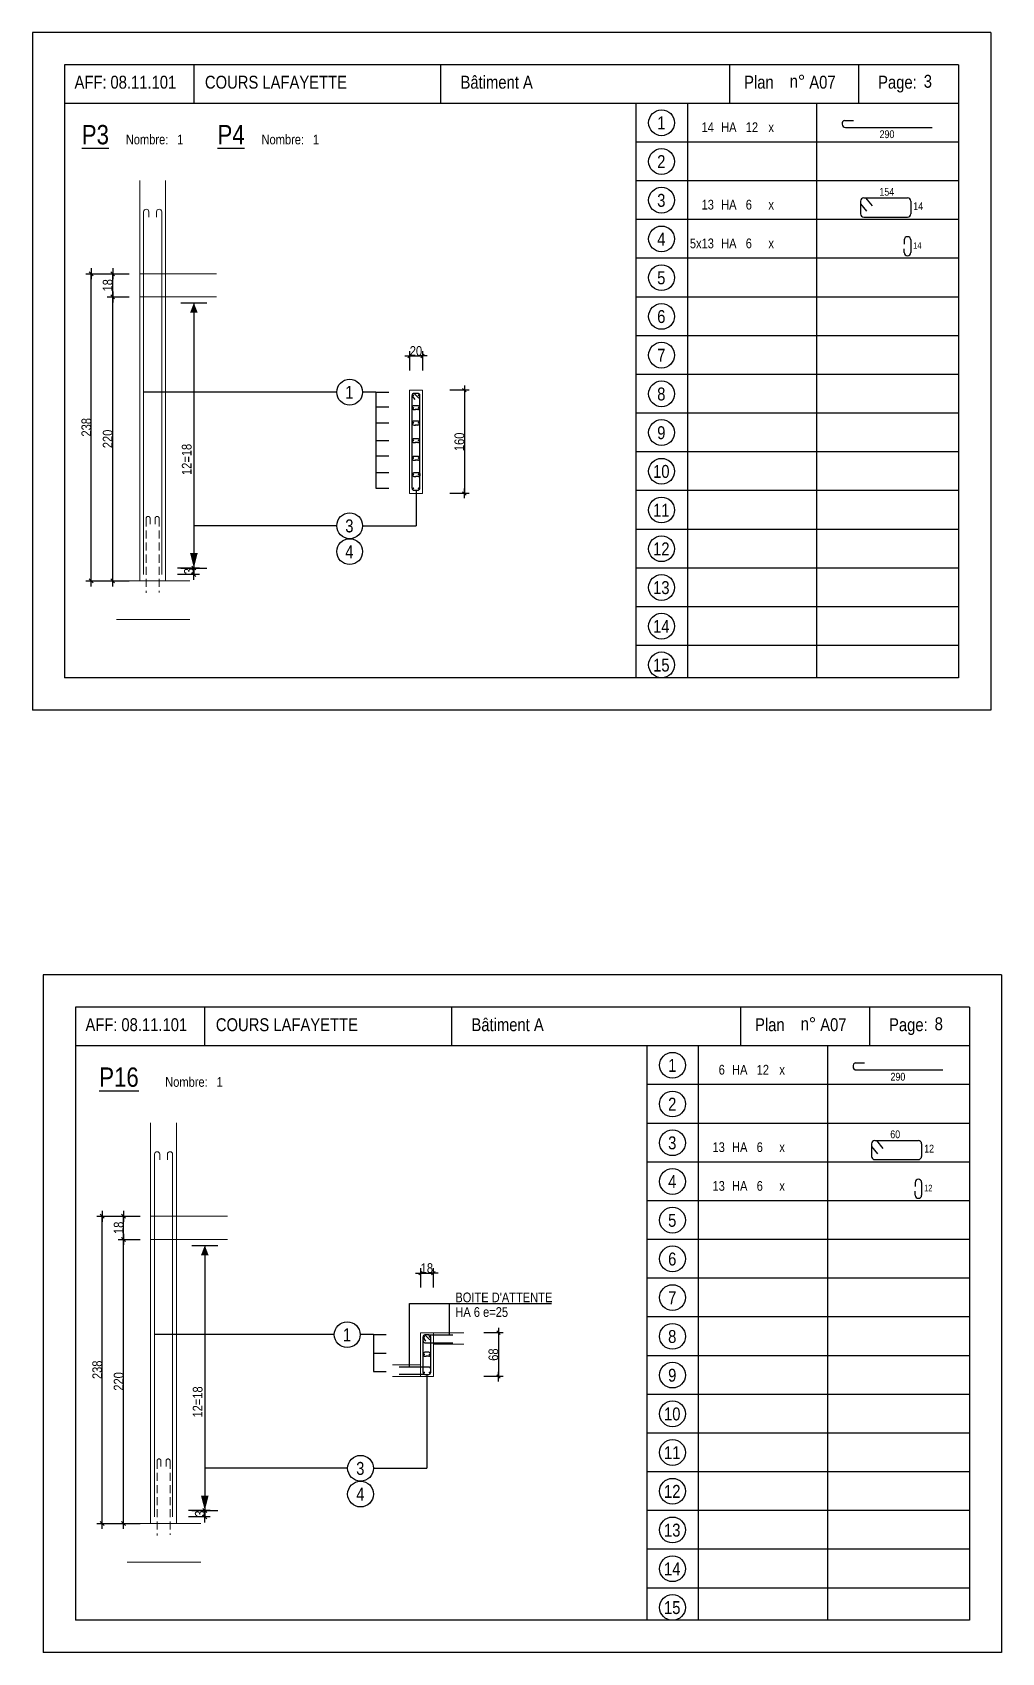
# Model space of a CAD drawing. Header units: metres. Extents: x -9927 to 45032, y -190416 to 12166.
# Drawn here: x 2849 to 4351, y -21227 to -18717 of the extents above; entities that cross this region are included whole.
import ezdxf
from ezdxf.enums import TextEntityAlignment as Align

# ---------------------------------------------------------------- set-up
doc = ezdxf.new("R2010")
doc.units = ezdxf.units.M
doc.header["$PDMODE"] = 65
doc.linetypes.add('CACHE2', pattern=[0.1875, 0.125, -0.0625])
for name, color, linetype in [('01_cote_gen', 4, 'Continuous'), ('01_fenetres', 171, 'Continuous'), ('01_linteaux', 3, 'Continuous'), ('01_sem', 42, 'Continuous'), ('01_texte', 230, 'Continuous'), ('AA_COTES', 2, 'Continuous')]:
    doc.layers.add(name, color=color, linetype=linetype)
doc.styles.add('STYLE2', font='ARIALN.TTF')
doc.dimstyles.new('JB25', dxfattribs={"dimscale": 0.1, "dimtxt": 150, "dimasz": 17, "dimexe": 0.1, "dimexo": 0.1, "dimgap": 0.09, "dimtad": 1, "dimdec": 1, "dimlfac": 0.5, "dimdsep": 46, "dimtxsty": 'STYLE2', "dimblk1": 'BOND_G', "dimblk2": 'BOND_D', "dimsah": 1, "dimcen": 1.5, "dimdle": 0.01, "dimse1": 1, "dimse2": 1, "dimclrd": 4, "dimclre": 2, "dimclrt": 5, "dimadec": 0, "dimazin": 0, "dimtfac": 2.333333, "dimtdec": 1, "dimtix": 1, "dimtmove": 2, "dimatfit": 3, "dimldrblk": 'BOND_G', "dimfxl": 1, "dimtolj": 1, "dimtzin": 0, "dimarcsym": 0})
doc.dimstyles.new('JB50', dxfattribs={"dimscale": 0.1, "dimtxt": 150, "dimasz": 15, "dimexe": 0.1, "dimexo": 0.1, "dimgap": 0.09, "dimtad": 1, "dimdec": 1, "dimdsep": 46, "dimtxsty": 'STYLE2', "dimblk1": 'BOND_G', "dimblk2": 'BOND_D', "dimsah": 1, "dimcen": 1.5, "dimdle": 0.01, "dimse1": 1, "dimse2": 1, "dimclrd": 4, "dimclre": 2, "dimclrt": 6, "dimazin": 2, "dimtfac": 2.333333, "dimtdec": 1, "dimtix": 1, "dimtmove": 2, "dimatfit": 3, "dimldrblk": 'BOND_G', "dimfxl": 1, "dimtolj": 1, "dimtzin": 0, "dimarcsym": 0})

# ---------------------------------------------------------------- blocks, each defined once
blk = doc.blocks.new('BOND_G')
at = {"layer": 'AA_COTES', "color": 0}
for p, q in [((0, -5), (0, 15)), ((5, 0), (-5, 0)), ((1.8, 1.8), (-1.8, -1.8))]:
    blk.add_line(p, q, dxfattribs=at)
blk = doc.blocks.new('BOND_D')
at = {"layer": 'AA_COTES', "color": 0}
for p, q in [((5, 0), (-5, 0)), ((-1.8, -1.8), (1.8, 1.8)), ((0, 5), (0, -15))]:
    blk.add_line(p, q, dxfattribs=at)
blk = doc.blocks.new('*D118')
at = {"layer": '01_cote_gen', "color": 4, "linetype": 'Continuous', "lineweight": -2, "transparency": 16777216}
blk.add_line((2940.4, -19564.8), (2940.4, -19092.2), dxfattribs=at)
at = {"layer": 'DEFPOINTS', "color": 0, "linetype": 'Continuous', "lineweight": 0, "transparency": 16777216}
for p in [(2940.4, -19090.5), (3055.5, -19090.5), (3015.5, -19566.5)]:
    blk.add_point(p, dxfattribs=at)
at = {"layer": '01_cote_gen', "color": 4, "linetype": 'Continuous', "lineweight": -2, "transparency": 16777216, "xscale": 1.7, "yscale": 1.7, "zscale": 1.7}
for name, p, rotation in [('BOND_D', (2940.4, -19090.5), 90), ('BOND_G', (2940.4, -19566.5), 270)]:
    blk.add_blockref(name, p, dxfattribs=dict(at, rotation=rotation))
at = {"layer": '01_cote_gen', "color": 5, "linetype": 'Continuous', "lineweight": 0, "transparency": 16777216, "insert": (2932.8, -19328.5), "char_height": 15, "attachment_point": 5, "rotation": 90, "style": 'STYLE2'}
blk.add_mtext('\\A1;238', dxfattribs=at)
blk = doc.blocks.new('*D119')
at = {"layer": '01_cote_gen', "color": 4, "linetype": 'Continuous', "lineweight": -2, "transparency": 16777216}
blk.add_line((2973.6, -19124.8), (2973.6, -19092.2), dxfattribs=at)
at = {"layer": 'DEFPOINTS', "color": 0, "linetype": 'Continuous', "lineweight": 0, "transparency": 16777216}
for p in [(2973.6, -19090.5), (3102.3, -19090.5), (3111.3, -19126.5)]:
    blk.add_point(p, dxfattribs=at)
at = {"layer": '01_cote_gen', "color": 4, "linetype": 'Continuous', "lineweight": -2, "transparency": 16777216, "xscale": 1.7, "yscale": 1.7, "zscale": 1.7}
for name, p, rotation in [('BOND_D', (2973.6, -19090.5), 90), ('BOND_G', (2973.6, -19126.5), 270)]:
    blk.add_blockref(name, p, dxfattribs=dict(at, rotation=rotation))
at = {"layer": '01_cote_gen', "color": 5, "linetype": 'Continuous', "lineweight": 0, "transparency": 16777216, "insert": (2965.9, -19108.5), "char_height": 15, "attachment_point": 5, "rotation": 90, "style": 'STYLE2'}
blk.add_mtext('\\A1;18', dxfattribs=at)
blk = doc.blocks.new('*D120')
at = {"layer": '01_cote_gen', "color": 4, "linetype": 'Continuous', "lineweight": -2, "transparency": 16777216}
blk.add_line((2973.6, -19564.8), (2973.6, -19128.2), dxfattribs=at)
at = {"layer": 'DEFPOINTS', "color": 0, "linetype": 'Continuous', "lineweight": 0, "transparency": 16777216}
for p in [(2973.6, -19126.5), (2982.1, -19126.5), (2991.7, -19566.5)]:
    blk.add_point(p, dxfattribs=at)
at = {"layer": '01_cote_gen', "color": 4, "linetype": 'Continuous', "lineweight": -2, "transparency": 16777216, "xscale": 1.7, "yscale": 1.7, "zscale": 1.7}
for name, p, rotation in [('BOND_D', (2973.6, -19126.5), 90), ('BOND_G', (2973.6, -19566.5), 270)]:
    blk.add_blockref(name, p, dxfattribs=dict(at, rotation=rotation))
at = {"layer": '01_cote_gen', "color": 5, "linetype": 'Continuous', "lineweight": 0, "transparency": 16777216, "insert": (2965.9, -19346.5), "char_height": 15, "attachment_point": 5, "rotation": 90, "style": 'STYLE2'}
blk.add_mtext('\\A1;220', dxfattribs=at)
blk = doc.blocks.new('*D117')
at = {"layer": '01_cote_gen', "color": 4, "linetype": 'Continuous', "lineweight": -2, "transparency": 16777216}
blk.add_line((3099.4, -19548.2), (3099.4, -19554.8), dxfattribs=at)
at = {"layer": 'DEFPOINTS', "color": 0, "linetype": 'Continuous', "lineweight": 0, "transparency": 16777216}
for p in [(3092.6, -19546.5), (3049.5, -19556.5), (3099.4, -19556.5)]:
    blk.add_point(p, dxfattribs=at)
at = {"layer": '01_cote_gen', "color": 4, "linetype": 'Continuous', "lineweight": -2, "transparency": 16777216, "xscale": 1.7, "yscale": 1.7, "zscale": 1.7}
for name, p, rotation in [('BOND_G', (3099.4, -19546.5), 90), ('BOND_D', (3099.4, -19556.5), 270)]:
    blk.add_blockref(name, p, dxfattribs=dict(at, rotation=rotation))
at = {"layer": '01_cote_gen', "color": 5, "linetype": 'Continuous', "lineweight": 0, "transparency": 16777216, "insert": (3091.8, -19551.5), "char_height": 15, "attachment_point": 5, "rotation": 90, "style": 'STYLE2'}
blk.add_mtext('\\A1;3', dxfattribs=at)
blk = doc.blocks.new('*D131')
at = {"layer": '01_cote_gen', "color": 4, "linetype": 'Continuous', "lineweight": -2, "transparency": 16777216}
blk.add_line((3435.1, -19218), (3452.1, -19218), dxfattribs=at)
at = {"layer": 'DEFPOINTS', "color": 0, "linetype": 'Continuous', "lineweight": 0, "transparency": 16777216}
for p in [(3453.6, -19218), (3433.6, -19271), (3453.6, -19271)]:
    blk.add_point(p, dxfattribs=at)
at = {"layer": '01_cote_gen', "color": 4, "linetype": 'Continuous', "lineweight": -2, "transparency": 16777216, "xscale": 1.5, "yscale": 1.5, "zscale": 1.5, "rotation": 180}
blk.add_blockref('BOND_G', (3433.6, -19218), dxfattribs=at)
at = {"layer": '01_cote_gen', "color": 4, "linetype": 'Continuous', "lineweight": -2, "transparency": 16777216, "xscale": 1.5, "yscale": 1.5, "zscale": 1.5}
blk.add_blockref('BOND_D', (3453.6, -19218), dxfattribs=at)
at = {"layer": '01_cote_gen', "color": 6, "linetype": 'Continuous', "lineweight": 0, "transparency": 16777216, "insert": (3443.6, -19210.3), "char_height": 15, "attachment_point": 5, "style": 'STYLE2'}
blk.add_mtext('\\A1;20', dxfattribs=at)
blk = doc.blocks.new('*D132')
at = {"layer": '01_cote_gen', "color": 4, "linetype": 'Continuous', "lineweight": -2, "transparency": 16777216}
blk.add_line((3518.6, -19272.5), (3518.6, -19429.5), dxfattribs=at)
at = {"layer": 'DEFPOINTS', "color": 0, "linetype": 'Continuous', "lineweight": 0, "transparency": 16777216}
for p in [(3453.6, -19271), (3453.6, -19431), (3518.6, -19431)]:
    blk.add_point(p, dxfattribs=at)
at = {"layer": '01_cote_gen', "color": 4, "linetype": 'Continuous', "lineweight": -2, "transparency": 16777216, "xscale": 1.5, "yscale": 1.5, "zscale": 1.5}
for name, p, rotation in [('BOND_G', (3518.6, -19271), 90), ('BOND_D', (3518.6, -19431), 270)]:
    blk.add_blockref(name, p, dxfattribs=dict(at, rotation=rotation))
at = {"layer": '01_cote_gen', "color": 6, "linetype": 'Continuous', "lineweight": 0, "transparency": 16777216, "insert": (3510.9, -19351), "char_height": 15, "attachment_point": 5, "rotation": 90, "style": 'STYLE2'}
blk.add_mtext('\\A1;160', dxfattribs=at)
blk = doc.blocks.new('*D158')
at = {"layer": '01_cote_gen', "color": 4, "linetype": 'Continuous', "lineweight": -2, "transparency": 16777216}
blk.add_line((2957.4, -21025.1), (2957.4, -20552.5), dxfattribs=at)
at = {"layer": 'DEFPOINTS', "color": 0, "linetype": 'Continuous', "lineweight": 0, "transparency": 16777216}
for p in [(2957.4, -20550.8), (3072.5, -20550.8), (3032.5, -21026.8)]:
    blk.add_point(p, dxfattribs=at)
at = {"layer": '01_cote_gen', "color": 4, "linetype": 'Continuous', "lineweight": -2, "transparency": 16777216, "xscale": 1.7, "yscale": 1.7, "zscale": 1.7}
for name, p, rotation in [('BOND_D', (2957.4, -20550.8), 90), ('BOND_G', (2957.4, -21026.8), 270)]:
    blk.add_blockref(name, p, dxfattribs=dict(at, rotation=rotation))
at = {"layer": '01_cote_gen', "color": 5, "linetype": 'Continuous', "lineweight": 0, "transparency": 16777216, "insert": (2949.7, -20788.8), "char_height": 15, "attachment_point": 5, "rotation": 90, "style": 'STYLE2'}
blk.add_mtext('\\A1;238', dxfattribs=at)
blk = doc.blocks.new('*D159')
at = {"layer": '01_cote_gen', "color": 4, "linetype": 'Continuous', "lineweight": -2, "transparency": 16777216}
blk.add_line((2990.5, -20585.1), (2990.5, -20552.5), dxfattribs=at)
at = {"layer": 'DEFPOINTS', "color": 0, "linetype": 'Continuous', "lineweight": 0, "transparency": 16777216}
for p in [(2990.5, -20550.8), (3119.2, -20550.8), (3128.3, -20586.8)]:
    blk.add_point(p, dxfattribs=at)
at = {"layer": '01_cote_gen', "color": 4, "linetype": 'Continuous', "lineweight": -2, "transparency": 16777216, "xscale": 1.7, "yscale": 1.7, "zscale": 1.7}
for name, p, rotation in [('BOND_D', (2990.5, -20550.8), 90), ('BOND_G', (2990.5, -20586.8), 270)]:
    blk.add_blockref(name, p, dxfattribs=dict(at, rotation=rotation))
at = {"layer": '01_cote_gen', "color": 5, "linetype": 'Continuous', "lineweight": 0, "transparency": 16777216, "insert": (2982.9, -20568.8), "char_height": 15, "attachment_point": 5, "rotation": 90, "style": 'STYLE2'}
blk.add_mtext('\\A1;18', dxfattribs=at)
blk = doc.blocks.new('*D160')
at = {"layer": '01_cote_gen', "color": 4, "linetype": 'Continuous', "lineweight": -2, "transparency": 16777216}
blk.add_line((2990.5, -21025.1), (2990.5, -20588.5), dxfattribs=at)
at = {"layer": 'DEFPOINTS', "color": 0, "linetype": 'Continuous', "lineweight": 0, "transparency": 16777216}
for p in [(2990.5, -20586.8), (2999, -20586.8), (3008.7, -21026.8)]:
    blk.add_point(p, dxfattribs=at)
at = {"layer": '01_cote_gen', "color": 4, "linetype": 'Continuous', "lineweight": -2, "transparency": 16777216, "xscale": 1.7, "yscale": 1.7, "zscale": 1.7}
for name, p, rotation in [('BOND_D', (2990.5, -20586.8), 90), ('BOND_G', (2990.5, -21026.8), 270)]:
    blk.add_blockref(name, p, dxfattribs=dict(at, rotation=rotation))
at = {"layer": '01_cote_gen', "color": 5, "linetype": 'Continuous', "lineweight": 0, "transparency": 16777216, "insert": (2982.9, -20806.8), "char_height": 15, "attachment_point": 5, "rotation": 90, "style": 'STYLE2'}
blk.add_mtext('\\A1;220', dxfattribs=at)
blk = doc.blocks.new('*D161')
at = {"layer": '01_cote_gen', "color": 4, "linetype": 'Continuous', "lineweight": -2, "transparency": 16777216}
blk.add_line((3116.4, -21008.5), (3116.4, -21015.1), dxfattribs=at)
at = {"layer": 'DEFPOINTS', "color": 0, "linetype": 'Continuous', "lineweight": 0, "transparency": 16777216}
for p in [(3109.5, -21006.8), (3066.5, -21016.8), (3116.4, -21016.8)]:
    blk.add_point(p, dxfattribs=at)
at = {"layer": '01_cote_gen', "color": 4, "linetype": 'Continuous', "lineweight": -2, "transparency": 16777216, "xscale": 1.7, "yscale": 1.7, "zscale": 1.7}
for name, p, rotation in [('BOND_G', (3116.4, -21006.8), 90), ('BOND_D', (3116.4, -21016.8), 270)]:
    blk.add_blockref(name, p, dxfattribs=dict(at, rotation=rotation))
at = {"layer": '01_cote_gen', "color": 5, "linetype": 'Continuous', "lineweight": 0, "transparency": 16777216, "insert": (3108.7, -21011.8), "char_height": 15, "attachment_point": 5, "rotation": 90, "style": 'STYLE2'}
blk.add_mtext('\\A1;3', dxfattribs=at)
blk = doc.blocks.new('*D162')
at = {"layer": '01_cote_gen', "color": 4, "linetype": 'Continuous', "lineweight": -2, "transparency": 16777216}
blk.add_line((3571.4, -20732.8), (3571.4, -20797.8), dxfattribs=at)
at = {"layer": 'DEFPOINTS', "color": 0, "linetype": 'Continuous', "lineweight": 0, "transparency": 16777216}
for p in [(3470.5, -20731.3), (3470.5, -20799.3), (3571.4, -20799.3)]:
    blk.add_point(p, dxfattribs=at)
at = {"layer": '01_cote_gen', "color": 4, "linetype": 'Continuous', "lineweight": -2, "transparency": 16777216, "xscale": 1.5, "yscale": 1.5, "zscale": 1.5}
for name, p, rotation in [('BOND_G', (3571.4, -20731.3), 90), ('BOND_D', (3571.4, -20799.3), 270)]:
    blk.add_blockref(name, p, dxfattribs=dict(at, rotation=rotation))
at = {"layer": '01_cote_gen', "color": 6, "linetype": 'Continuous', "lineweight": 0, "transparency": 16777216, "insert": (3563.7, -20765.3), "char_height": 15, "attachment_point": 5, "rotation": 90, "style": 'STYLE2'}
blk.add_mtext('\\A1;68', dxfattribs=at)
blk = doc.blocks.new('*D163')
at = {"layer": '01_cote_gen', "color": 4, "linetype": 'Continuous', "lineweight": -2, "transparency": 16777216}
blk.add_line((3452, -20639), (3469, -20639), dxfattribs=at)
at = {"layer": 'DEFPOINTS', "color": 0, "linetype": 'Continuous', "lineweight": 0, "transparency": 16777216}
for p in [(3470.5, -20639), (3450.5, -20692.9), (3470.5, -20692.9)]:
    blk.add_point(p, dxfattribs=at)
at = {"layer": '01_cote_gen', "color": 4, "linetype": 'Continuous', "lineweight": -2, "transparency": 16777216, "xscale": 1.5, "yscale": 1.5, "zscale": 1.5, "rotation": 180}
blk.add_blockref('BOND_G', (3450.5, -20639), dxfattribs=at)
at = {"layer": '01_cote_gen', "color": 4, "linetype": 'Continuous', "lineweight": -2, "transparency": 16777216, "xscale": 1.5, "yscale": 1.5, "zscale": 1.5}
blk.add_blockref('BOND_D', (3470.5, -20639), dxfattribs=at)
at = {"layer": '01_cote_gen', "color": 6, "linetype": 'Continuous', "lineweight": 0, "transparency": 16777216, "insert": (3460.5, -20631.3), "char_height": 15, "attachment_point": 5, "style": 'STYLE2'}
blk.add_mtext('\\A1;18', dxfattribs=at)

msp = doc.modelspace()

# ---------------------------------------------------------------- linework, layer by layer
at = {"layer": '01_cote_gen', "color": 2, "linetype": 'CACHE2', "lineweight": 0, "ltscale": 100}
for p, q in [((3025.54, -19469.52), (3025.54, -19585.09)), ((3031.54, -19469.52), (3031.54, -19478.5)), ((3039.54, -19469.52), (3039.54, -19478.5)), ((3045.54, -19469.52), (3045.54, -19584.24)), ((3042.47, -20929.84), (3042.47, -21045.41)), ((3048.47, -20929.84), (3048.47, -20938.82)), ((3056.47, -20929.84), (3056.47, -20938.82)), ((3062.47, -20929.84), (3062.47, -21044.56))]:
    msp.add_line(p, q, dxfattribs=at)
for centre in [(3028.54, -19469.52), (3042.54, -19469.52), (3045.47, -20929.84), (3059.47, -20929.84)]:
    msp.add_arc(centre, 3, 0, 180, dxfattribs=at)
at = {"layer": '01_fenetres', "ltscale": 30}
for p, q in [((4284.2, -18766.64), (2899.2, -18766.64)), ((2899.2, -18766.64), (2899.2, -19716.64)), ((2899.2, -18766.64), (2899.2, -19716.64)), ((2899.2, -18766.64), (2899.2, -19716.64)), ((3099.2, -18766.64), (3099.2, -18826.64)), ((3481.7, -18766.64), (3481.7, -18826.64)), ((3930.06, -18826.64), (3930.06, -18766.64)), ((4130.06, -18826.64), (4130.06, -18766.64)), ((4284.2, -18766.64), (4284.2, -19716.64)), ((4284.2, -18826.64), (2899.2, -18826.64)), ((4284.2, -19716.64), (2899.2, -19716.64)), ((4301.13, -20226.96), (2916.13, -20226.96)), ((2916.13, -20226.96), (2916.13, -21176.96)), ((2916.13, -20226.96), (2916.13, -21176.96)), ((2916.13, -20226.96), (2916.13, -21176.96)), ((3116.13, -20226.96), (3116.13, -20286.96)), ((3498.63, -20226.96), (3498.63, -20286.96)), ((3947, -20286.96), (3947, -20226.96)), ((4147, -20286.96), (4147, -20226.96)), ((4301.13, -20226.96), (4301.13, -21176.96)), ((4301.13, -20286.96), (2916.13, -20286.96)), ((4301.13, -21176.96), (2916.13, -21176.96))]:
    msp.add_line(p, q, dxfattribs=at)
at = {"layer": '01_linteaux', "linetype": 'Continuous'}
for p, q in [((4107.74, -18852.89), (4121.48, -18852.89)), ((4108.97, -18863.88), (4243.28, -18863.88)), ((4137.64, -18973.17), (4205.23, -18973.17)), ((4140.33, -18973.17), (4150.31, -18985.48)), ((4132.64, -18978.17), (4132.64, -18997.78)), ((4132.64, -18982.31), (4141.83, -18993.64)), ((4137.64, -19002.78), (4205.23, -19002.78)), ((4210.23, -18978.17), (4210.23, -18997.78)), ((4200.23, -19038.17), (4200.23, -19044.54)), ((4200.23, -19057.78), (4200.23, -19051.93)), ((4210.23, -19038.17), (4210.23, -19057.78)), ((4124.68, -20313.21), (4138.42, -20313.21)), ((4125.91, -20324.2), (4260.22, -20324.2)), ((4154.58, -20433.49), (4222.17, -20433.49)), ((4157.27, -20433.49), (4167.25, -20445.8)), ((4149.58, -20438.49), (4149.58, -20458.1)), ((4149.58, -20442.63), (4158.77, -20453.96)), ((4227.17, -20438.49), (4227.17, -20458.1)), ((4154.58, -20463.1), (4222.17, -20463.1)), ((4217.17, -20498.49), (4217.17, -20504.86)), ((4227.17, -20498.49), (4227.17, -20518.1)), ((4217.17, -20518.1), (4217.17, -20512.25))]:
    msp.add_line(p, q, dxfattribs=at)
for centre, start, end in [((4108.84, -18857.77), 102.77382, 192.77382), ((4108.97, -18858.88), 180, 270), ((4137.64, -18978.17), 90, 180), ((4205.23, -18978.17), 0, 90), ((4137.64, -18997.78), 180, 270), ((4205.23, -18997.78), 270, 0), ((4205.23, -19038.17), 90, 180), ((4205.23, -19038.17), 0, 90), ((4205.23, -19057.78), 180, 270), ((4205.23, -19057.78), 270, 0), ((4125.78, -20318.09), 102.77382, 192.77382), ((4125.91, -20319.2), 180, 270), ((4154.58, -20438.49), 90, 180), ((4222.17, -20438.49), 0, 90), ((4154.58, -20458.1), 180, 270), ((4222.17, -20458.1), 270, 0), ((4222.17, -20498.49), 90, 180), ((4222.17, -20498.49), 0, 90), ((4222.17, -20518.1), 180, 270), ((4222.17, -20518.1), 270, 0)]:
    msp.add_arc(centre, 5, start, end, dxfattribs=at)
at = {"layer": '01_sem', "color": 2, "lineweight": 0, "ltscale": 7}
for p, q in [((3015.54, -18945.88), (3015.54, -19566.52)), ((3055.54, -18945.88), (3055.54, -19566.52)), ((3021.54, -18994.52), (3021.54, -19556.52)), ((3029.54, -18994.52), (3029.54, -19002.93)), ((3041.54, -18994.52), (3041.54, -19002.93)), ((3049.54, -18994.52), (3049.54, -19556.52)), ((3134.72, -19090.52), (3015.54, -19090.52)), ((3134.72, -19126.52), (3015.54, -19126.52)), ((3433.6, -19431), (3433.6, -19271)), ((3453.6, -19271), (3433.6, -19271)), ((3433.6, -19431), (3433.6, -19271)), ((3453.6, -19271), (3433.6, -19271)), ((3453.6, -19431), (3453.6, -19271)), ((3433.6, -19431), (3453.6, -19431)), ((3433.6, -19431), (3453.6, -19431)), ((3093.09, -19566.52), (2979.36, -19566.52)), ((3093.09, -19626.52), (2979.36, -19626.52)), ((3032.47, -20406.2), (3032.47, -21026.84)), ((3072.47, -20406.2), (3072.47, -21026.84)), ((3038.47, -20454.84), (3038.47, -21016.84)), ((3046.47, -20454.84), (3046.47, -20463.25)), ((3058.47, -20454.84), (3058.47, -20463.25)), ((3066.47, -20454.84), (3066.47, -21016.84)), ((3151.65, -20550.84), (3032.47, -20550.84)), ((3151.65, -20586.84), (3032.47, -20586.84)), ((3450.54, -20799.32), (3450.54, -20731.32)), ((3470.54, -20731.32), (3450.54, -20731.32)), ((3450.54, -20799.32), (3450.54, -20731.32)), ((3470.54, -20731.32), (3450.54, -20731.32)), ((3470.54, -20799.32), (3470.54, -20731.32)), ((3470.54, -20731.32), (3517.62, -20731.32)), ((3470.54, -20749.32), (3517.62, -20749.32)), ((3450.54, -20781.32), (3407.24, -20781.32)), ((3450.54, -20799.32), (3407.24, -20799.32)), ((3450.54, -20799.32), (3470.54, -20799.32)), ((3450.54, -20799.32), (3470.54, -20799.32)), ((3110.02, -21026.84), (2996.3, -21026.84)), ((3110.02, -21086.84), (2996.3, -21086.84))]:
    msp.add_line(p, q, dxfattribs=at)
for centre in [(3025.54, -18994.52), (3045.54, -18994.52), (3042.47, -20454.84), (3062.47, -20454.84)]:
    msp.add_arc(centre, 4, 0, 180, dxfattribs=at)
at = {"layer": '01_texte', "ltscale": 30}
for p, q in [((2849.2, -18716.64), (2849.2, -19766.64)), ((4334.2, -18716.64), (2849.2, -18716.64)), ((4334.2, -18716.64), (4334.2, -19766.64)), ((3784.2, -18826.64), (3784.2, -19716.64)), ((3864.2, -18826.64), (3864.2, -19716.64)), ((4064.2, -18826.64), (4064.2, -19716.64)), ((4284.2, -18886.64), (3784.2, -18886.64)), ((4284.2, -18946.64), (3784.2, -18946.64)), ((4284.2, -19006.64), (3784.2, -19006.64)), ((4284.2, -19066.64), (3784.2, -19066.64)), ((4284.2, -19126.64), (3784.2, -19126.64)), ((3079.27, -19135.81), (3119.59, -19135.81)), ((3099.43, -19135.81), (3099.43, -19553.4)), ((4284.2, -19186.64), (3784.2, -19186.64)), ((4284.2, -19246.64), (3784.2, -19246.64)), ((3437.6, -19423), (3437.6, -19279)), ((3446.6, -19276), (3440.6, -19276)), ((3440.6, -19276), (3448.2, -19283.41)), ((3449.6, -19423), (3449.6, -19279)), ((3437.6, -19280.28), (3441.6, -19285.64)), ((3446.6, -19295.15), (3440.6, -19295.15)), ((3440.6, -19301.15), (3442.7, -19301.15)), ((3446.6, -19301.15), (3442.51, -19301.15)), ((3446.6, -19319.01), (3440.6, -19319.01)), ((3440.6, -19325.01), (3442.7, -19325.01)), ((3446.6, -19325.01), (3442.51, -19325.01)), ((4284.2, -19306.64), (3784.2, -19306.64)), ((3446.6, -19346.25), (3440.6, -19346.25)), ((3440.6, -19352.25), (3442.7, -19352.25)), ((3446.6, -19352.25), (3442.51, -19352.25)), ((3446.6, -19373.5), (3440.6, -19373.5)), ((3440.6, -19379.5), (3442.7, -19379.5)), ((3446.6, -19379.5), (3442.51, -19379.5)), ((4284.2, -19366.64), (3784.2, -19366.64)), ((3447.35, -19398.84), (3441.35, -19398.84)), ((3440.6, -19426), (3446.6, -19426)), ((3441.35, -19404.84), (3443.45, -19404.84)), ((3447.35, -19404.84), (3443.26, -19404.84)), ((4284.2, -19426.64), (3784.2, -19426.64)), ((4284.2, -19486.64), (3784.2, -19486.64)), ((3079.27, -19546.52), (3119.59, -19546.52)), ((4284.2, -19546.64), (3784.2, -19546.64)), ((4284.2, -19606.64), (3784.2, -19606.64)), ((4284.2, -19666.64), (3784.2, -19666.64)), ((4334.2, -19766.64), (2849.2, -19766.64)), ((2866.13, -20176.96), (2866.13, -21226.96)), ((4351.13, -20176.96), (2866.13, -20176.96)), ((4351.13, -20176.96), (4351.13, -21226.96)), ((3801.13, -20286.96), (3801.13, -21176.96)), ((3881.13, -20286.96), (3881.13, -21176.96)), ((4081.13, -20286.96), (4081.13, -21176.96)), ((4301.13, -20346.96), (3801.13, -20346.96)), ((4301.13, -20406.96), (3801.13, -20406.96)), ((4301.13, -20466.96), (3801.13, -20466.96)), ((4301.13, -20526.96), (3801.13, -20526.96)), ((3096.21, -20596.13), (3136.52, -20596.13)), ((3116.36, -20596.13), (3116.36, -21013.72)), ((4301.13, -20586.96), (3801.13, -20586.96)), ((4301.13, -20646.96), (3801.13, -20646.96)), ((4301.13, -20706.96), (3801.13, -20706.96)), ((3463.54, -20734.71), (3457.54, -20734.71)), ((3457.54, -20734.71), (3465.14, -20742.12)), ((3462.71, -20734.71), (3500.81, -20734.71)), ((3454.54, -20792.97), (3454.54, -20737.71)), ((3454.54, -20738.98), (3458.54, -20744.35)), ((3457.54, -20746.93), (3500.76, -20746.93)), ((3466.54, -20792.97), (3466.54, -20737.71)), ((3463.54, -20784.72), (3417.32, -20784.72)), ((3463.54, -20761.67), (3457.54, -20761.67)), ((3457.54, -20767.67), (3459.63, -20767.67)), ((3463.54, -20767.67), (3459.45, -20767.67)), ((4301.13, -20766.96), (3801.13, -20766.96)), ((3456.68, -20795.85), (3417.32, -20795.85)), ((3457.54, -20795.97), (3463.54, -20795.97)), ((4301.13, -20826.96), (3801.13, -20826.96)), ((4301.13, -20886.96), (3801.13, -20886.96)), ((4301.13, -20946.96), (3801.13, -20946.96)), ((3096.21, -21006.84), (3136.52, -21006.84)), ((4301.13, -21006.96), (3801.13, -21006.96)), ((4301.13, -21066.96), (3801.13, -21066.96)), ((4301.13, -21126.96), (3801.13, -21126.96)), ((4351.13, -21226.96), (2866.13, -21226.96))]:
    msp.add_line(p, q, dxfattribs=at)
at = {"layer": '01_texte'}
for p, q in [((3320.82, -19274.03), (3021.54, -19274.03)), ((3381.29, -19274.03), (3360.82, -19274.03)), ((3381.29, -19274.03), (3381.29, -19423.05)), ((3381.29, -19274.03), (3401.3, -19274.03)), ((3381.29, -19296.75), (3401.3, -19296.75)), ((3381.29, -19321.75), (3401.3, -19321.75)), ((3381.29, -19348.75), (3401.3, -19348.75)), ((3381.29, -19372.75), (3401.3, -19372.75)), ((3381.29, -19398.75), (3401.3, -19398.75)), ((3381.29, -19423.05), (3401.3, -19423.05)), ((3443.72, -19426), (3443.72, -19481.05)), ((3320.82, -19481.05), (3099.43, -19481.05)), ((3360.82, -19481.05), (3443.72, -19481.05)), ((3433.53, -20784.72), (3433.53, -20686.3)), ((3433.53, -20686.3), (3653.6, -20686.3)), ((3495.81, -20734.71), (3495.81, -20686.3)), ((3317.08, -20734.35), (3038.47, -20734.35)), ((3377.55, -20734.35), (3357.08, -20734.35)), ((3377.55, -20734.35), (3377.55, -20791.37)), ((3377.55, -20734.35), (3397.56, -20734.35)), ((3377.55, -20763.27), (3397.56, -20763.27)), ((3377.55, -20791.37), (3397.56, -20791.37)), ((3460.66, -20795.97), (3460.66, -20941.37)), ((3337.75, -20941.37), (3116.36, -20941.37)), ((3377.75, -20941.37), (3460.66, -20941.37))]:
    msp.add_line(p, q, dxfattribs=at)
at = {"layer": '01_texte', "ltscale": 30, "const_width": 1.5, "flags": 128}
for points in [[(3440.07, -19278.85, -1), (3438.57, -19278.85, -1)], [(3447.13, -19278.85, 1), (3448.63, -19278.85, 1)], [(3440.07, -19298.5, 1), (3438.57, -19298.5, 1)], [(3447.13, -19298.5, -1), (3448.63, -19298.5, -1)], [(3440.07, -19321.6, 1), (3438.57, -19321.6, 1)], [(3447.13, -19321.6, -1), (3448.63, -19321.6, -1)], [(3440.07, -19348.85, 1), (3438.57, -19348.85, 1)], [(3447.13, -19348.85, -1), (3448.63, -19348.85, -1)], [(3440.07, -19376.1, 1), (3438.57, -19376.1, 1)], [(3447.13, -19376.1, -1), (3448.63, -19376.1, -1)], [(3440.07, -19401.44, 1), (3438.57, -19401.44, 1)], [(3447.13, -19401.44, -1), (3448.63, -19401.44, -1)], [(3440.07, -19423.15, 1), (3438.57, -19423.15, 1)], [(3447.13, -19423.15, -1), (3448.63, -19423.15, -1)], [(3457.01, -20737.56, -1), (3455.51, -20737.56, -1)], [(3464.07, -20737.56, 1), (3465.57, -20737.56, 1)], [(3457.01, -20765.02, 1), (3455.51, -20765.02, 1)], [(3464.07, -20765.02, -1), (3465.57, -20765.02, -1)], [(3457.01, -20793.12, 1), (3455.51, -20793.12, 1)], [(3464.07, -20793.12, -1), (3465.57, -20793.12, -1)]]:
    msp.add_lwpolyline(points, format="xyb", close=True, dxfattribs=at)
at = {"layer": '01_texte'}
for centre in [(3824.2, -18856.64), (3824.2, -18916.64), (3824.2, -18976.64), (3824.2, -19036.64), (3824.2, -19096.64), (3824.2, -19156.64), (3824.2, -19216.64), (3340.82, -19274.03), (3824.2, -19276.64), (3824.2, -19336.64), (3824.2, -19396.64), (3824.2, -19456.64), (3340.82, -19481.05), (3340.82, -19521.05), (3824.2, -19516.64), (3824.2, -19576.64), (3824.2, -19636.64), (3824.2, -19696.64), (3841.13, -20316.96), (3841.13, -20376.96), (3841.13, -20436.96), (3841.13, -20496.96), (3841.13, -20556.96), (3841.13, -20616.96), (3841.13, -20676.96), (3337.08, -20734.35), (3841.13, -20736.96), (3841.13, -20796.96), (3841.13, -20856.96), (3841.13, -20916.96), (3357.75, -20941.37), (3841.13, -20976.96), (3357.75, -20981.37), (3841.13, -21036.96), (3841.13, -21096.96), (3841.13, -21156.96)]:
    msp.add_circle(centre, 20, dxfattribs=at)
at = {"layer": '01_texte', "ltscale": 30}
for centre, start, end in [((3440.6, -19279), 90.00091, 180), ((3446.6, -19279), 0, 90.00091), ((3440.6, -19298.15), 90.00091, 180), ((3440.6, -19298.15), 180, 269.99909), ((3446.6, -19298.15), 0, 90.00091), ((3446.6, -19298.15), 269.99909, 360), ((3440.6, -19322.01), 90.00091, 180), ((3440.6, -19322.01), 180, 269.99909), ((3446.6, -19322.01), 0, 90.00091), ((3446.6, -19322.01), 269.99909, 360), ((3440.6, -19349.25), 90.00091, 180), ((3440.6, -19349.25), 180, 269.99909), ((3446.6, -19349.25), 0, 90.00091), ((3446.6, -19349.25), 269.99909, 360), ((3440.6, -19376.5), 90.00091, 180), ((3440.6, -19376.5), 180, 269.99909), ((3446.6, -19376.5), 0, 90.00091), ((3446.6, -19376.5), 269.99909, 360), ((3441.35, -19401.84), 90.00091, 180), ((3441.35, -19401.84), 180, 269.99909), ((3447.35, -19401.84), 0, 90.00091), ((3447.35, -19401.84), 269.99909, 360), ((3440.6, -19423), 180, 270), ((3446.6, -19423), 270, 0), ((3457.54, -20737.71), 90.00091, 180), ((3463.54, -20737.71), 0, 90.00091), ((3457.54, -20743.93), 180, 269.99909), ((3457.54, -20764.67), 90.00091, 180), ((3457.54, -20764.67), 180, 269.99909), ((3463.54, -20764.67), 0, 90.00091), ((3463.54, -20764.67), 269.99909, 360), ((3463.54, -20787.72), 0, 90), ((3457.54, -20792.97), 180, 270), ((3463.54, -20792.97), 270, 0)]:
    msp.add_arc(centre, 3, start, end, dxfattribs=at)
for points in [[(3099.43, -19135.81), (3093.53, -19150.88), (3099.43, -19150.88)], [(3099.43, -19135.81), (3105.33, -19150.88), (3099.43, -19150.88)], [(3099.43, -19546.52), (3093.53, -19523.45), (3099.43, -19523.45)], [(3099.43, -19546.52), (3105.33, -19523.45), (3099.43, -19523.45)], [(3116.36, -20596.13), (3110.46, -20611.2), (3116.36, -20611.2)], [(3116.36, -20596.13), (3122.27, -20611.2), (3116.36, -20611.2)], [(3116.36, -21006.84), (3110.46, -20983.77), (3116.36, -20983.77)], [(3116.36, -21006.84), (3122.27, -20983.77), (3116.36, -20983.77)]]:
    msp.add_solid(points, dxfattribs=at)

# ---------------------------------------------------------------- texts
at = {"layer": '01_texte', "style": 'STYLE2'}
for s, height, p in [('AFF:', 20, (2914.49, -18803.79)), ('08.11.101', 20, (2970.16, -18803.79)), ('COURS LAFAYETTE', 20, (3116.54, -18803.79)), ('Bâtiment A', 20, (3512.64, -18803.79)), ('Plan', 20, (3952.11, -18803.79)), ('n%%D', 20, (4022.79, -18802.35)), ('A07', 20, (4053.14, -18803.79)), ('Page:', 20, (4159.78, -18803.79)), ('3', 20, (4230.46, -18802.35)), ('%%UP3', 30, (2925.77, -18890.03)), ('Nombre:', 15, (2993.95, -18890.03)), ('1', 15, (3073.58, -18890.03)), ('%%UP4', 30, (3136.11, -18890.03)), ('Nombre:', 15, (3204.29, -18890.03)), ('1', 15, (3283.91, -18890.03)), ('HA', 15, (3916.49, -18871.04)), ('12', 15, (3954.65, -18871.04)), ('290', 12, (4162.03, -18880.38)), ('HA', 15, (3916.49, -18991.04)), ('6', 15, (3954.65, -18991.04)), ('154', 12, (4161.7, -18969.62)), ('14', 12, (4214.21, -18991.83)), ('HA', 15, (3916.49, -19051.04)), ('6', 15, (3954.65, -19051.04)), ('14', 10, (4214.21, -19051.83)), ('AFF:', 20, (2931.43, -20264.11)), ('08.11.101', 20, (2987.09, -20264.11)), ('COURS LAFAYETTE', 20, (3133.48, -20264.11)), ('Bâtiment A', 20, (3529.58, -20264.11)), ('Plan', 20, (3969.04, -20264.11)), ('n%%D', 20, (4039.73, -20262.67)), ('A07', 20, (4070.07, -20264.11)), ('Page:', 20, (4176.71, -20264.11)), ('8', 20, (4247.4, -20262.67)), ('%%UP16', 30, (2952.84, -20350.35)), ('HA', 15, (3933.42, -20331.36)), ('12', 15, (3971.59, -20331.36)), ('290', 12, (4178.96, -20340.7)), ('Nombre:', 15, (3055.02, -20350.35)), ('1', 15, (3134.64, -20350.35)), ('60', 12, (4178.64, -20429.94)), ('HA', 15, (3933.42, -20451.36)), ('6', 15, (3971.59, -20451.36)), ('12', 12, (4231.15, -20452.15)), ('HA', 15, (3933.42, -20511.36)), ('6', 15, (3971.59, -20511.36)), ('12', 10, (4231.15, -20512.15)), ("BOITE D'ATTENTE", 15, (3504.63, -20684.11)), ('HA 6 e=25', 15, (3504.63, -20706.81))]:
    msp.add_text(s, height=height, dxfattribs=at).set_placement(p)
for s, p in [('1', (3823.79, -18856.87)), ('2', (3823.79, -18916.87)), ('3', (3823.79, -18976.87)), ('4', (3823.79, -19036.87)), ('5', (3823.79, -19096.87)), ('6', (3823.79, -19156.87)), ('7', (3823.79, -19216.87)), ('1', (3340.41, -19274.26)), ('8', (3823.79, -19276.87)), ('9', (3823.79, -19336.87)), ('10', (3823.79, -19396.87)), ('11', (3823.79, -19456.87)), ('3', (3340.41, -19481.28)), ('4', (3340.41, -19521.28)), ('12', (3823.79, -19516.87)), ('13', (3823.79, -19576.87)), ('14', (3823.79, -19636.87)), ('15', (3823.79, -19696.87)), ('1', (3840.73, -20317.19)), ('2', (3840.73, -20377.19)), ('3', (3840.73, -20437.19)), ('4', (3840.73, -20497.19)), ('5', (3840.73, -20557.19)), ('6', (3840.73, -20617.19)), ('7', (3840.73, -20677.19)), ('1', (3336.67, -20734.58)), ('8', (3840.73, -20737.19)), ('9', (3840.73, -20797.19)), ('10', (3840.73, -20857.19)), ('11', (3840.73, -20917.19)), ('3', (3357.35, -20941.6)), ('4', (3357.35, -20981.6)), ('12', (3840.73, -20977.19)), ('13', (3840.73, -21037.19)), ('14', (3840.73, -21097.19)), ('15', (3840.73, -21157.19))]:
    msp.add_text(s, height=20, dxfattribs=at).set_placement(p, align=Align.MIDDLE_CENTER)
for s, p in [('14', (3905.28, -18871.04)), ('13', (3905.28, -18991.04)), ('5x13', (3905.28, -19051.04)), ('6', (3922.22, -20331.36)), ('13', (3922.22, -20451.36)), (' 13', (3922.22, -20511.36))]:
    msp.add_text(s, height=15, dxfattribs=at).set_placement(p, align=Align.RIGHT)
for p in [(3994.07, -18871.04), (3994.07, -18991.04), (3994.07, -19051.04), (4011, -20331.36), (4011, -20451.36), (4011, -20511.36)]:
    msp.add_text('x', height=15, dxfattribs=at).set_placement(p, align=Align.CENTER)
for p in [(3095.82, -19402.39), (3112.76, -20862.71)]:
    msp.add_text('12=18', height=15, rotation=90, dxfattribs=at).set_placement(p)

# ---------------------------------------------------------------- dimensions: what is measured, and where the dimension line sits
at = {"layer": '01_cote_gen', "linetype": 'Continuous', "lineweight": 0}
for base, p1, p2, dimstyle, picture, middle in [((2940.42, -19090.52), (3015.54, -19566.52), (3055.54, -19090.52), 'JB25', '*D118', (2932.75, -19328.52)), ((2973.6, -19090.52), (3111.32, -19126.52), (3102.26, -19090.52), 'JB25', '*D119', (2965.93, -19108.52)), ((2973.6, -19126.52), (2991.72, -19566.52), (2982.1, -19126.52), 'JB25', '*D120', (2965.93, -19346.52)), ((3518.6, -19431), (3453.6, -19271), (3453.6, -19431), 'JB50', '*D132', (3510.93, -19351)), ((2957.36, -20550.84), (3032.47, -21026.84), (3072.47, -20550.84), 'JB25', '*D158', (2949.69, -20788.84)), ((2990.53, -20550.84), (3128.26, -20586.84), (3119.2, -20550.84), 'JB25', '*D159', (2982.87, -20568.84)), ((2990.53, -20586.84), (3008.66, -21026.84), (2999.03, -20586.84), 'JB25', '*D160', (2982.87, -20806.84)), ((3571.38, -20799.32), (3470.54, -20731.32), (3470.54, -20799.32), 'JB50', '*D162', (3563.71, -20765.32))]:
    dim = msp.add_linear_dim(base=base, p1=p1, p2=p2, angle=90, dimstyle=dimstyle, dxfattribs=at)
    dim.commit()
    dim.dimension.update_dxf_attribs({"geometry": picture, "text_midpoint": middle})
dim = msp.add_linear_dim(base=(3453.6, -19218), p1=(3433.6, -19271), p2=(3453.6, -19271), dimstyle='JB50', dxfattribs=at)
dim.commit()
dim.dimension.update_dxf_attribs({"geometry": '*D131', "text_midpoint": (3443.6, -19210.33)})
for base, p1, p2, picture, middle in [((3099.43, -19556.52), (3092.6, -19546.52), (3049.54, -19556.52), '*D117', (3091.76, -19551.52)), ((3116.36, -21016.84), (3109.54, -21006.84), (3066.47, -21016.84), '*D161', (3108.7, -21011.84))]:
    dim = msp.add_linear_dim(base=base, p1=p1, p2=p2, angle=90, text='3', dimstyle='JB25', dxfattribs=at)
    dim.commit()
    dim.dimension.update_dxf_attribs({"geometry": picture, "text_midpoint": middle})
dim = msp.add_linear_dim(base=(3470.54, -20639.02), p1=(3450.54, -20692.9), p2=(3470.54, -20692.9), text='18', dimstyle='JB50', dxfattribs=at)
dim.commit()
dim.dimension.update_dxf_attribs({"geometry": '*D163', "text_midpoint": (3460.54, -20631.35)})

doc.saveas('drawing.dxf')
